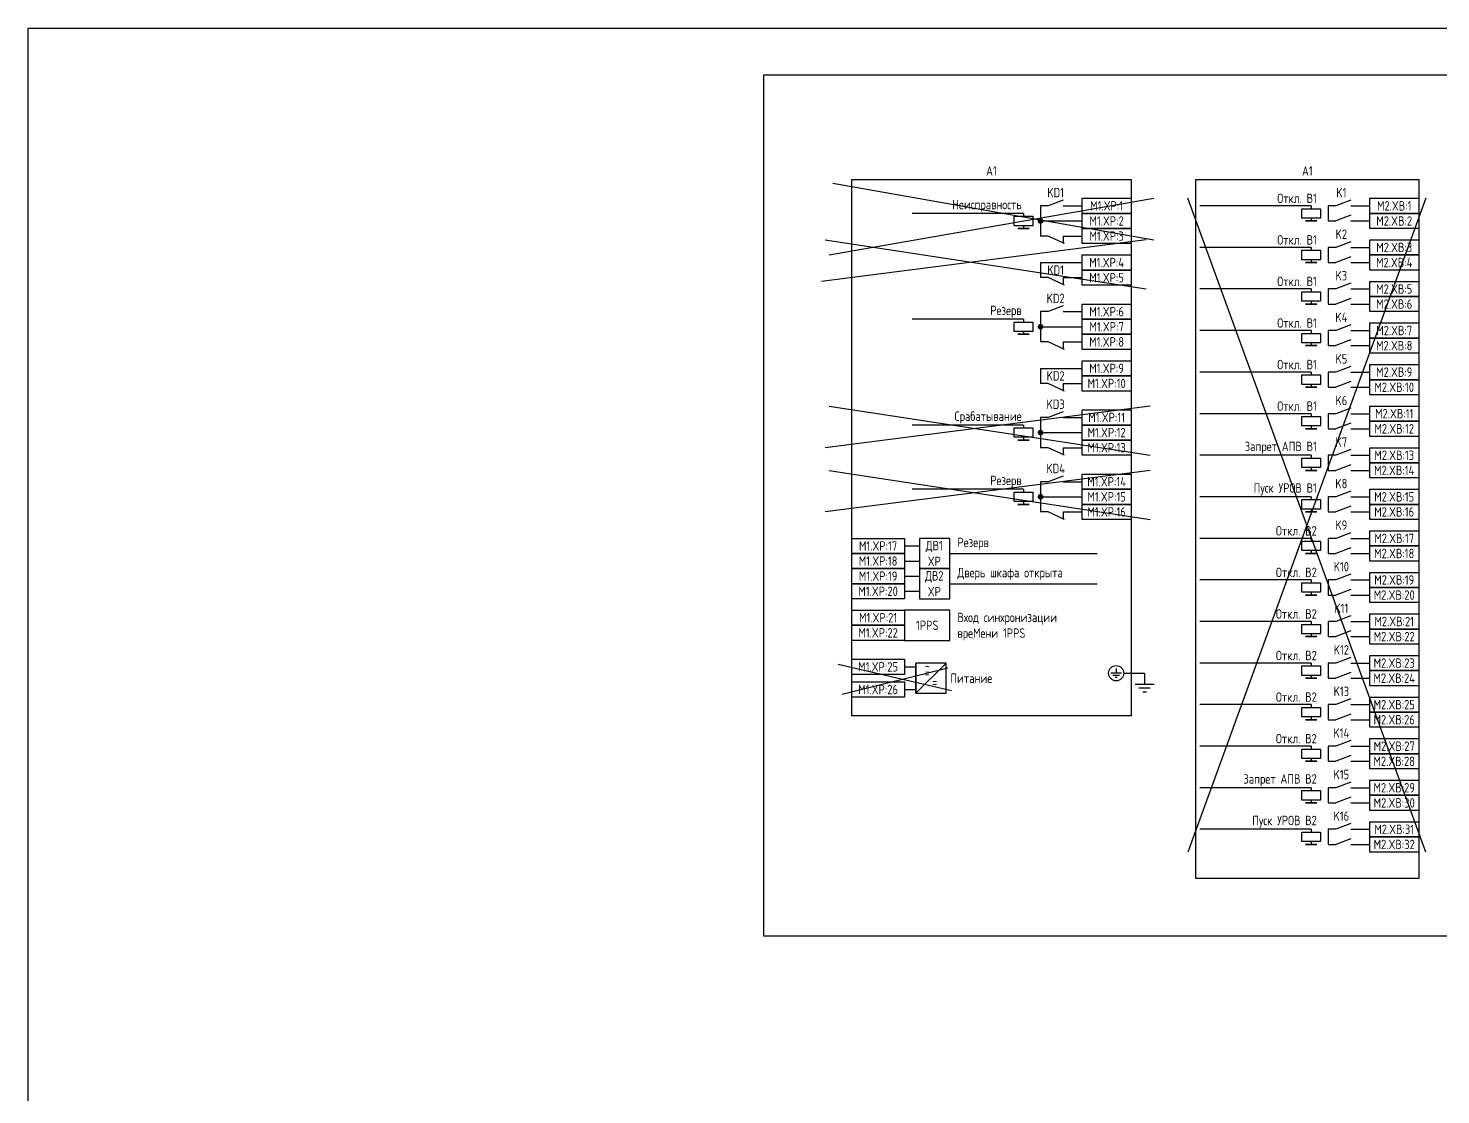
# Model space of a CAD drawing. Header units: millimetres. Extents: x -1036 to 3772, y -90 to 586.
# Drawn here: x -1036 to -662, y 303.8 to 586 of the extents above; entities that cross this region are included whole.
import ezdxf

# ---------------------------------------------------------------- set-up
doc = ezdxf.new("R2010")
doc.units = ezdxf.units.MM
doc.styles.add('Gost_type_A', font='GOST_0.TTF')

# ---------------------------------------------------------------- blocks, each defined once
blk = doc.blocks.new('POINT')
at = {"const_width": 0.75}
blk.add_lwpolyline([(-0.375, 0, 1), (0.375, 0, 1)], format="xyb", close=True, dxfattribs=at)

msp = doc.modelspace()

# ---------------------------------------------------------------- linework, layer by layer
at = {"color": 6}
for p, q in [((-823, 545), (-738, 530)), ((-824, 526), (-738, 541)), ((-666, 541), (-729, 368)), ((-666, 368), (-729, 541)), ((-740, 530), (-826, 519)), ((-825, 530), (-740, 517)), ((-739, 486), (-825, 475)), ((-824, 486), (-739, 473)), ((-739, 469), (-825, 458)), ((-824, 469), (-739, 456)), ((-821.56, 417.73), (-791.56, 410.73)), ((-820.56, 409.73), (-792.56, 416.73))]:
    msp.add_line(p, q, dxfattribs=at)
at = {"ltscale": 1.08}
for p, q in [((-766, 539), (-768, 539)), ((-768, 539), (-768, 531)), ((-762, 539), (-757, 539)), ((-689.86, 539), (-691.86, 539)), ((-691.86, 539), (-691.86, 535)), ((-685.86, 539), (-680.86, 539)), ((-768, 535), (-757, 535)), ((-691.86, 535), (-689.86, 535)), ((-685.86, 535), (-680.86, 535)), ((-766, 531), (-768, 531)), ((-762, 531), (-757, 531)), ((-689.86, 528), (-691.86, 528)), ((-691.86, 528), (-691.86, 524)), ((-685.86, 528), (-680.86, 528)), ((-768, 524), (-757, 524)), ((-691.86, 524), (-689.86, 524)), ((-685.86, 524), (-680.86, 524)), ((-766, 520), (-768, 520)), ((-762, 520), (-757, 520)), ((-689.86, 517), (-691.86, 517)), ((-691.86, 517), (-691.86, 513)), ((-685.86, 517), (-680.86, 517)), ((-691.86, 513), (-689.86, 513)), ((-685.86, 513), (-680.86, 513)), ((-766, 511), (-768, 511)), ((-768, 511), (-768, 503)), ((-762, 511), (-757, 511)), ((-768, 507), (-757, 507)), ((-689.86, 506), (-691.86, 506)), ((-691.86, 506), (-691.86, 502)), ((-685.86, 506), (-680.86, 506)), ((-766, 503), (-768, 503)), ((-762, 503), (-757, 503)), ((-691.86, 502), (-689.86, 502)), ((-685.86, 502), (-680.86, 502)), ((-768, 496), (-757, 496)), ((-689.86, 495), (-691.86, 495)), ((-691.86, 495), (-691.86, 491)), ((-685.86, 495), (-680.86, 495)), ((-766, 492), (-768, 492)), ((-762, 492), (-757, 492)), ((-691.86, 491), (-689.86, 491)), ((-685.86, 491), (-680.86, 491)), ((-766, 483), (-768, 483)), ((-768, 483), (-768, 475)), ((-762, 483), (-757, 483)), ((-689.86, 484), (-691.86, 484)), ((-691.86, 484), (-691.86, 480)), ((-685.86, 484), (-680.86, 484)), ((-768, 479), (-757, 479)), ((-691.86, 480), (-689.86, 480)), ((-685.86, 480), (-680.86, 480)), ((-766, 475), (-768, 475)), ((-762, 475), (-757, 475)), ((-689.86, 473), (-691.86, 473)), ((-691.86, 473), (-691.86, 469)), ((-685.86, 473), (-680.86, 473)), ((-691.86, 469), (-689.86, 469)), ((-685.86, 469), (-680.86, 469)), ((-766, 466), (-768, 466)), ((-768, 466), (-768, 458)), ((-762, 466), (-757, 466)), ((-768, 462), (-757, 462)), ((-689.86, 462), (-691.86, 462)), ((-691.86, 462), (-691.86, 458)), ((-685.86, 462), (-680.86, 462)), ((-766, 458), (-768, 458)), ((-762, 458), (-757, 458)), ((-691.86, 458), (-689.86, 458)), ((-685.86, 458), (-680.86, 458)), ((-689.86, 451), (-691.86, 451)), ((-691.86, 451), (-691.86, 447)), ((-685.86, 451), (-680.86, 451)), ((-691.86, 447), (-689.86, 447)), ((-685.86, 447), (-680.86, 447)), ((-689.86, 440), (-691.86, 440)), ((-691.86, 440), (-691.86, 436)), ((-685.86, 440), (-680.86, 440)), ((-691.86, 436), (-689.86, 436)), ((-685.86, 436), (-680.86, 436)), ((-689.86, 429), (-691.86, 429)), ((-691.86, 429), (-691.86, 425)), ((-685.86, 429), (-680.86, 429)), ((-691.86, 425), (-689.86, 425)), ((-685.86, 425), (-680.86, 425)), ((-689.86, 418), (-691.86, 418)), ((-691.86, 418), (-691.86, 414)), ((-685.86, 418), (-680.86, 418)), ((-691.86, 414), (-689.86, 414)), ((-685.86, 414), (-680.86, 414)), ((-689.86, 407), (-691.86, 407)), ((-691.86, 407), (-691.86, 403)), ((-685.86, 407), (-680.86, 407)), ((-691.86, 403), (-689.86, 403)), ((-685.86, 403), (-680.86, 403)), ((-689.86, 396), (-691.86, 396)), ((-691.86, 396), (-691.86, 392)), ((-685.86, 396), (-680.86, 396)), ((-691.86, 392), (-689.86, 392)), ((-685.86, 392), (-680.86, 392)), ((-689.86, 385), (-691.86, 385)), ((-691.86, 385), (-691.86, 381)), ((-685.86, 385), (-680.86, 385)), ((-691.86, 381), (-689.86, 381)), ((-685.86, 381), (-680.86, 381)), ((-689.86, 374), (-691.86, 374)), ((-691.86, 374), (-691.86, 370)), ((-685.86, 374), (-680.86, 374)), ((-691.86, 370), (-689.86, 370)), ((-685.86, 370), (-680.86, 370))]:
    msp.add_line(p, q, dxfattribs=at)
at = {"ltscale": 4.32}
for p, q in [((-762, 540.5), (-766, 539)), ((-685.86, 540.5), (-689.86, 539)), ((-685.86, 536.5), (-689.86, 535)), ((-761.61, 529), (-766, 531)), ((-685.86, 529.5), (-689.86, 528)), ((-685.86, 525.5), (-689.86, 524)), ((-761.61, 518), (-766, 520)), ((-685.86, 518.5), (-689.86, 517)), ((-762, 512.5), (-766, 511)), ((-685.86, 514.5), (-689.86, 513)), ((-685.86, 507.5), (-689.86, 506)), ((-761.61, 501), (-766, 503)), ((-685.86, 503.5), (-689.86, 502)), ((-685.86, 496.5), (-689.86, 495)), ((-761.61, 490), (-766, 492)), ((-685.86, 492.5), (-689.86, 491)), ((-762, 484.5), (-766, 483)), ((-685.86, 485.5), (-689.86, 484)), ((-685.86, 481.5), (-689.86, 480)), ((-761.61, 473), (-766, 475)), ((-685.86, 474.5), (-689.86, 473)), ((-762, 467.5), (-766, 466)), ((-685.86, 470.5), (-689.86, 469)), ((-685.86, 463.5), (-689.86, 462)), ((-761.61, 456), (-766, 458)), ((-685.86, 459.5), (-689.86, 458)), ((-685.86, 452.5), (-689.86, 451)), ((-685.86, 448.5), (-689.86, 447)), ((-685.86, 441.5), (-689.86, 440)), ((-685.86, 437.5), (-689.86, 436)), ((-685.86, 430.5), (-689.86, 429)), ((-685.86, 426.5), (-689.86, 425)), ((-685.86, 419.5), (-689.86, 418)), ((-746.55, 415.32), (-749.4, 415.32)), ((-747.97, 416.6), (-747.97, 415.32)), ((-740.43, 415.32), (-740.43, 412.32)), ((-685.86, 415.5), (-689.86, 414)), ((-747.12, 414.75), (-748.83, 414.75)), ((-747.69, 414.18), (-748.26, 414.18)), ((-737.93, 412.32), (-742.93, 412.32)), ((-738.93, 411.32), (-741.93, 411.32)), ((-739.93, 410.32), (-740.93, 410.32)), ((-685.86, 408.5), (-689.86, 407)), ((-685.86, 404.5), (-689.86, 403)), ((-685.86, 397.5), (-689.86, 396)), ((-685.86, 393.5), (-689.86, 392)), ((-685.86, 386.5), (-689.86, 385)), ((-685.86, 382.5), (-689.86, 381)), ((-685.86, 375.5), (-689.86, 374)), ((-685.86, 371.5), (-689.86, 370))]:
    msp.add_line(p, q, dxfattribs=at)
for p, q in [((-696.36, 539), (-725.86, 539)), ((-696.36, 539), (-696.36, 538.25)), ((-772.5, 537), (-802, 537)), ((-772.5, 537), (-772.5, 536.25)), ((-696.36, 535.75), (-696.36, 535)), ((-772.5, 533.75), (-772.5, 533)), ((-762, 531), (-762, 529)), ((-696.36, 528), (-725.86, 528)), ((-696.36, 528), (-696.36, 527.25)), ((-768, 524), (-768, 520)), ((-696.36, 524.75), (-696.36, 524)), ((-762, 520), (-762, 518)), ((-696.36, 517), (-725.86, 517)), ((-696.36, 517), (-696.36, 516.25)), ((-696.36, 513.75), (-696.36, 513)), ((-772.5, 509), (-802, 509)), ((-772.5, 509), (-772.5, 508.25)), ((-772.5, 505.75), (-772.5, 505)), ((-696.36, 506), (-725.86, 506)), ((-696.36, 506), (-696.36, 505.25)), ((-762, 503), (-762, 501)), ((-696.36, 502.75), (-696.36, 502)), ((-768, 496), (-768, 492)), ((-696.36, 495), (-725.86, 495)), ((-696.36, 495), (-696.36, 494.25)), ((-762, 492), (-762, 490)), ((-696.36, 491.75), (-696.36, 491)), ((-696.36, 484), (-725.86, 484)), ((-696.36, 484), (-696.36, 483.25)), ((-772.5, 481), (-802, 481)), ((-772.5, 481), (-772.5, 480.25)), ((-696.36, 480.75), (-696.36, 480)), ((-772.5, 477.75), (-772.5, 477)), ((-762, 475), (-762, 473)), ((-696.36, 473), (-725.86, 473)), ((-696.36, 473), (-696.36, 472.25)), ((-696.36, 469.75), (-696.36, 469)), ((-772.5, 464), (-802, 464)), ((-772.5, 464), (-772.5, 463.25)), ((-772.5, 460.75), (-772.5, 460)), ((-696.36, 462), (-725.86, 462)), ((-696.36, 462), (-696.36, 461.25)), ((-762, 458), (-762, 456)), ((-696.36, 458.75), (-696.36, 458)), ((-804, 449), (-800, 449)), ((-696.36, 451), (-725.86, 451)), ((-696.36, 451), (-696.36, 450.25)), ((-792, 447), (-753, 447)), ((-696.36, 447.75), (-696.36, 447)), ((-804, 445), (-800, 445)), ((-804, 441), (-800, 441)), ((-792, 439), (-753, 439)), ((-696.36, 440), (-725.86, 440)), ((-696.36, 440), (-696.36, 439.25)), ((-804, 437), (-800, 437)), ((-696.36, 436.75), (-696.36, 436)), ((-696.36, 429), (-725.86, 429)), ((-696.36, 429), (-696.36, 428.25)), ((-696.36, 425.75), (-696.36, 425)), ((-801, 410), (-801, 418)), ((-801, 410), (-793, 418)), ((-745.95, 415.32), (-740.43, 415.32)), ((-696.36, 418), (-725.86, 418)), ((-696.36, 418), (-696.36, 417.25)), ((-696.36, 414.75), (-696.36, 414)), ((-696.36, 407), (-725.86, 407)), ((-696.36, 407), (-696.36, 406.25)), ((-696.36, 403.75), (-696.36, 403)), ((-696.36, 396), (-725.86, 396)), ((-696.36, 396), (-696.36, 395.25)), ((-696.36, 392.75), (-696.36, 392)), ((-696.36, 385), (-725.86, 385)), ((-696.36, 385), (-696.36, 384.25)), ((-696.36, 381.75), (-696.36, 381)), ((-696.36, 374), (-725.86, 374)), ((-696.36, 374), (-696.36, 373.25)), ((-696.36, 370.75), (-696.36, 370))]:
    msp.add_line(p, q)
at = {"ltscale": 4}
for p, q in [((-804, 417), (-801, 417)), ((-804, 411), (-801, 411))]:
    msp.add_line(p, q, dxfattribs=at)
for points in [[(-1036, 586), (3772, 586), (3772, -90), (-1036, -90)], [(-841.22, 573.71), (289.84, 573.71), (289.84, 345.73), (-841.22, 345.73)], [(-818, 546), (-744, 546), (-744, 404), (-818, 404)], [(-726.86, 546), (-667.86, 546), (-667.86, 361), (-726.86, 361)], [(-757, 541), (-744, 541), (-744, 537), (-757, 537)], [(-680.86, 541), (-667.86, 541), (-667.86, 537), (-680.86, 537)], [(-770, 536.25), (-770, 533.75), (-775, 533.75), (-775, 536.25)], [(-757, 537), (-744, 537), (-744, 533), (-757, 533)], [(-693.86, 538.25), (-693.86, 535.75), (-698.86, 535.75), (-698.86, 538.25)], [(-694.86, 535), (-697.86, 535)], [(-680.86, 537), (-667.86, 537), (-667.86, 533), (-680.86, 533)], [(-771, 533), (-774, 533)], [(-757, 533), (-744, 533), (-744, 529), (-757, 529)], [(-680.86, 530), (-667.86, 530), (-667.86, 526), (-680.86, 526)], [(-757, 526), (-744, 526), (-744, 522), (-757, 522)], [(-693.86, 527.25), (-693.86, 524.75), (-698.86, 524.75), (-698.86, 527.25)], [(-694.86, 524), (-697.86, 524)], [(-680.86, 526), (-667.86, 526), (-667.86, 522), (-680.86, 522)], [(-757, 522), (-744, 522), (-744, 518), (-757, 518)], [(-693.86, 516.25), (-693.86, 513.75), (-698.86, 513.75), (-698.86, 516.25)], [(-680.86, 519), (-667.86, 519), (-667.86, 515), (-680.86, 515)], [(-757, 513), (-744, 513), (-744, 509), (-757, 509)], [(-694.86, 513), (-697.86, 513)], [(-680.86, 515), (-667.86, 515), (-667.86, 511), (-680.86, 511)], [(-757, 509), (-744, 509), (-744, 505), (-757, 505)], [(-770, 508.25), (-770, 505.75), (-775, 505.75), (-775, 508.25)], [(-771, 505), (-774, 505)], [(-757, 505), (-744, 505), (-744, 501), (-757, 501)], [(-693.86, 505.25), (-693.86, 502.75), (-698.86, 502.75), (-698.86, 505.25)], [(-680.86, 508), (-667.86, 508), (-667.86, 504), (-680.86, 504)], [(-694.86, 502), (-697.86, 502)], [(-680.86, 504), (-667.86, 504), (-667.86, 500), (-680.86, 500)], [(-757, 498), (-744, 498), (-744, 494), (-757, 494)], [(-757, 494), (-744, 494), (-744, 490), (-757, 490)], [(-693.86, 494.25), (-693.86, 491.75), (-698.86, 491.75), (-698.86, 494.25)], [(-680.86, 497), (-667.86, 497), (-667.86, 493), (-680.86, 493)], [(-694.86, 491), (-697.86, 491)], [(-680.86, 493), (-667.86, 493), (-667.86, 489), (-680.86, 489)], [(-757, 485), (-744, 485), (-744, 481), (-757, 481)], [(-693.86, 483.25), (-693.86, 480.75), (-698.86, 480.75), (-698.86, 483.25)], [(-680.86, 486), (-667.86, 486), (-667.86, 482), (-680.86, 482)], [(-770, 480.25), (-770, 477.75), (-775, 477.75), (-775, 480.25)], [(-757, 481), (-744, 481), (-744, 477), (-757, 477)], [(-694.86, 480), (-697.86, 480)], [(-680.86, 482), (-667.86, 482), (-667.86, 478), (-680.86, 478)], [(-771, 477), (-774, 477)], [(-757, 477), (-744, 477), (-744, 473), (-757, 473)], [(-680.86, 475), (-667.86, 475), (-667.86, 471), (-680.86, 471)], [(-693.86, 472.25), (-693.86, 469.75), (-698.86, 469.75), (-698.86, 472.25)], [(-757, 468), (-744, 468), (-744, 464), (-757, 464)], [(-694.86, 469), (-697.86, 469)], [(-680.86, 471), (-667.86, 471), (-667.86, 467), (-680.86, 467)], [(-757, 464), (-744, 464), (-744, 460), (-757, 460)], [(-680.86, 464), (-667.86, 464), (-667.86, 460), (-680.86, 460)], [(-770, 463.25), (-770, 460.75), (-775, 460.75), (-775, 463.25)], [(-771, 460), (-774, 460)], [(-757, 460), (-744, 460), (-744, 456), (-757, 456)], [(-693.86, 461.25), (-693.86, 458.75), (-698.86, 458.75), (-698.86, 461.25)], [(-680.86, 460), (-667.86, 460), (-667.86, 456), (-680.86, 456)], [(-694.86, 458), (-697.86, 458)], [(-680.86, 453), (-667.86, 453), (-667.86, 449), (-680.86, 449)], [(-818, 451), (-804, 451), (-804, 447), (-818, 447)], [(-693.86, 450.25), (-693.86, 447.75), (-698.86, 447.75), (-698.86, 450.25)], [(-680.86, 449), (-667.86, 449), (-667.86, 445), (-680.86, 445)], [(-818, 447), (-804, 447), (-804, 443), (-818, 443)], [(-694.86, 447), (-697.86, 447)], [(-818, 443), (-804, 443), (-804, 439), (-818, 439)], [(-680.86, 442), (-667.86, 442), (-667.86, 438), (-680.86, 438)], [(-818, 439), (-804, 439), (-804, 435), (-818, 435)], [(-693.86, 439.25), (-693.86, 436.75), (-698.86, 436.75), (-698.86, 439.25)], [(-680.86, 438), (-667.86, 438), (-667.86, 434), (-680.86, 434)], [(-694.86, 436), (-697.86, 436)], [(-818, 432), (-804, 432), (-804, 428), (-818, 428)], [(-680.86, 431), (-667.86, 431), (-667.86, 427), (-680.86, 427)], [(-818, 428), (-804, 428), (-804, 424), (-818, 424)], [(-693.86, 428.25), (-693.86, 425.75), (-698.86, 425.75), (-698.86, 428.25)], [(-680.86, 427), (-667.86, 427), (-667.86, 423), (-680.86, 423)], [(-694.86, 425), (-697.86, 425)], [(-818, 419), (-804, 419), (-804, 415), (-818, 415)], [(-680.86, 420), (-667.86, 420), (-667.86, 416), (-680.86, 416)], [(-693.86, 417.25), (-693.86, 414.75), (-698.86, 414.75), (-698.86, 417.25)], [(-680.86, 416), (-667.86, 416), (-667.86, 412), (-680.86, 412)], [(-818, 413), (-804, 413), (-804, 409), (-818, 409)], [(-694.86, 414), (-697.86, 414)], [(-680.86, 409), (-667.86, 409), (-667.86, 405), (-680.86, 405)], [(-693.86, 406.25), (-693.86, 403.75), (-698.86, 403.75), (-698.86, 406.25)], [(-680.86, 405), (-667.86, 405), (-667.86, 401), (-680.86, 401)], [(-694.86, 403), (-697.86, 403)], [(-680.86, 398), (-667.86, 398), (-667.86, 394), (-680.86, 394)], [(-693.86, 395.25), (-693.86, 392.75), (-698.86, 392.75), (-698.86, 395.25)], [(-680.86, 394), (-667.86, 394), (-667.86, 390), (-680.86, 390)], [(-694.86, 392), (-697.86, 392)], [(-680.86, 387), (-667.86, 387), (-667.86, 383), (-680.86, 383)], [(-693.86, 384.25), (-693.86, 381.75), (-698.86, 381.75), (-698.86, 384.25)], [(-680.86, 383), (-667.86, 383), (-667.86, 379), (-680.86, 379)], [(-694.86, 381), (-697.86, 381)], [(-680.86, 376), (-667.86, 376), (-667.86, 372), (-680.86, 372)], [(-693.86, 373.25), (-693.86, 370.75), (-698.86, 370.75), (-698.86, 373.25)], [(-680.86, 372), (-667.86, 372), (-667.86, 368), (-680.86, 368)], [(-694.86, 370), (-697.86, 370)]]:
    msp.add_lwpolyline(points, close=True)
for points in [[(-800, 443), (-792, 443), (-792, 451), (-800, 451)], [(-800, 435), (-792, 435), (-792, 443), (-800, 443)], [(-804, 424), (-792, 424), (-792, 432), (-804, 432)], [(-801, 410), (-793, 410), (-793, 418), (-801, 418)]]:
    msp.add_lwpolyline(points, close=True, dxfattribs=at)
msp.add_circle((-747.97, 415.32), 2.02)

# ---------------------------------------------------------------- block references
for p in [(-768, 535), (-768, 507), (-768, 479), (-768, 462)]:
    msp.add_blockref('POINT', p)

# ---------------------------------------------------------------- texts
at = {"char_height": 2.5, "style": 'Gost_type_A'}
for s, insert, width, attachment_point, line_spacing_factor in [('A1', (-781, 547), 74.0002, 8, 0.9), ('A1', (-697.36, 547), 59, 8, 0.9), ('Неисправность', (-773, 539), 37, 6, 0.8), ('Резерв', (-773, 511), 37, 6, 0.8), ('Срабатывание', (-773, 483), 37, 6, 0.8), ('Резерв', (-773, 466), 37, 6, 0.8)]:
    msp.add_mtext(s, dxfattribs=dict(at, insert=insert, width=width, attachment_point=attachment_point, line_spacing_factor=line_spacing_factor))
for s, insert, width, attachment_point in [('KD1', (-764, 542.5), 8, 5), ('Откл. В1', (-694.86, 541), 31.0015, 6), ('K1', (-688.36, 542.5), 5, 5), ('M1.XP:1', (-750.5, 539), 13, 5), ('M2.XВ:1', (-674.36, 539), 13, 5), ('M1.XP:2', (-750.5, 535), 13, 5), ('M2.XВ:2', (-674.36, 535), 13, 5), ('M1.XP:3', (-750.5, 531), 13, 5), ('Откл. В1', (-694.86, 530), 31.0015, 6), ('K2', (-688.36, 531.5), 5, 5), ('M2.XВ:3', (-674.36, 528), 13, 5), ('M1.XP:4', (-750.5, 524), 13, 5), ('M2.XВ:4', (-674.36, 524), 13, 5), ('KD1', (-764, 522), 8, 5), ('M1.XP:5', (-750.5, 520), 13, 5), ('Откл. В1', (-694.86, 519), 31.0015, 6), ('K3', (-688.36, 520.5), 5, 5), ('M2.XВ:5', (-674.36, 517), 13, 5), ('KD2', (-764, 514.5), 8, 5), ('M2.XВ:6', (-674.36, 513), 13, 5), ('M1.XP:6', (-750.5, 511), 13, 5), ('Откл. В1', (-694.86, 508), 31.0015, 6), ('K4', (-688.36, 509.5), 5, 5), ('M1.XP:7', (-750.5, 507), 13, 5), ('M2.XВ:7', (-674.36, 506), 13, 5), ('M1.XP:8', (-750.5, 503), 13, 5), ('M2.XВ:8', (-674.36, 502), 13, 5), ('Откл. В1', (-694.86, 497), 31.0015, 6), ('K5', (-688.36, 498.5), 5, 5), ('KD2', (-764, 494), 8, 5), ('M1.XP:9', (-750.5, 496), 13, 5), ('M2.XВ:9', (-674.36, 495), 13, 5), ('M1.XP:10', (-750.5, 492), 13, 5), ('M2.XВ:10', (-674.36, 491), 13, 5), ('KD3', (-764, 486.5), 8, 5), ('Откл. В1', (-694.86, 486), 31.0015, 6), ('K6', (-688.36, 487.5), 5, 5), ('M1.XP:11', (-750.5, 483), 13, 5), ('M2.XВ:11', (-674.36, 484), 13, 5), ('M1.XP:12', (-750.5, 479), 13, 5), ('M2.XВ:12', (-674.36, 480), 13, 5), ('M1.XP:13', (-750.5, 475), 13, 5), ('Запрет АПВ В1', (-694.86, 475), 31.0015, 6), ('K7', (-688.36, 476.5), 5, 5), ('M2.XВ:13', (-674.36, 473), 13, 5), ('KD4', (-764, 469.5), 8, 5), ('M2.XВ:14', (-674.36, 469), 13, 5), ('M1.XP:14', (-750.5, 466), 13, 5), ('Пуск УРОВ В1', (-694.86, 464), 31.2394, 6), ('K8', (-688.36, 465.5), 5, 5), ('M1.XP:15', (-750.5, 462), 13, 5), ('M2.XВ:15', (-674.36, 462), 13, 5), ('M1.XP:16', (-750.5, 458), 13, 5), ('M2.XВ:16', (-674.36, 458), 13, 5), ('Откл. В2', (-694.86, 453), 31.0015, 6), ('K9', (-688.36, 454.5), 5, 5), ('M1.XP:17', (-811, 449), 14, 5), ('ДВ1 XP', (-796.12, 447), 7.7588, 5), ('Резерв', (-790, 448), 27.8465, 7), ('M2.XВ:17', (-674.36, 451), 13, 5), ('M1.XP:18', (-811, 445), 14, 5), ('M2.XВ:18', (-674.36, 447), 13, 5), ('M1.XP:19', (-811, 441), 14, 5), ('ДВ2 XP', (-796.12, 439), 7.7588, 5), ('Дверь шкафа открыта', (-790, 440), 35.9749, 7), ('Откл. В2', (-694.86, 442), 31.0015, 6), ('K10', (-688.36, 443.5), 5, 5), ('M1.XP:20', (-811, 437), 14, 5), ('M2.XВ:19', (-674.36, 440), 13, 5), ('M2.XВ:20', (-674.36, 436), 13, 5), ('M1.XP:21', (-811, 430), 14, 5), ('Вход синхронизации\\PвреMени 1PPS', (-790, 424), 35.9749, 7), ('Откл. В2', (-694.86, 431), 31.0015, 6), ('K11', (-688.36, 432.5), 5, 5), ('M2.XВ:21', (-674.36, 429), 13, 5), ('M1.XP:22', (-811, 426), 14, 5), ('1PPS', (-798, 428), 12, 5), ('K12', (-688.36, 421.5), 5, 5), ('M2.XВ:22', (-674.36, 425), 13, 5), ('Откл. В2', (-694.86, 420), 31.0015, 6), ('M2.XВ:23', (-674.36, 418), 13, 5), ('M1.XP:25', (-811, 417), 13.9956, 5), ('~', (-798, 417.03), 2.7, 5), ('=', (-798, 415.53), 6, 5), ('Питание', (-786.33, 413.99), 11.3452, 5), ('M2.XВ:24', (-674.36, 414), 13, 5), ('M1.XP:26', (-811, 411), 13.9956, 5), ('=', (-796, 413), 6, 5), ('K13', (-688.36, 410.5), 5, 5), ('Откл. В2', (-694.86, 409), 31.0015, 6), ('M2.XВ:25', (-674.36, 407), 13, 5), ('M2.XВ:26', (-674.36, 403), 13, 5), ('K14', (-688.36, 399.5), 5, 5), ('Откл. В2', (-694.86, 398), 31.0015, 6), ('M2.XВ:27', (-674.36, 396), 13, 5), ('M2.XВ:28', (-674.36, 392), 13, 5), ('K15', (-688.36, 388.5), 5, 5), ('Запрет АПВ В2', (-694.86, 387), 31.0015, 6), ('M2.XВ:29', (-674.36, 385), 13, 5), ('M2.XВ:30', (-674.36, 381), 13, 5), ('K16', (-688.36, 377.5), 5, 5), ('Пуск УРОВ В2', (-694.86, 376), 31.2394, 6), ('M2.XВ:31', (-674.36, 374), 13, 5), ('M2.XВ:32', (-674.36, 370), 13, 5)]:
    msp.add_mtext(s, dxfattribs=dict(at, insert=insert, width=width, attachment_point=attachment_point))

doc.saveas('drawing.dxf')
